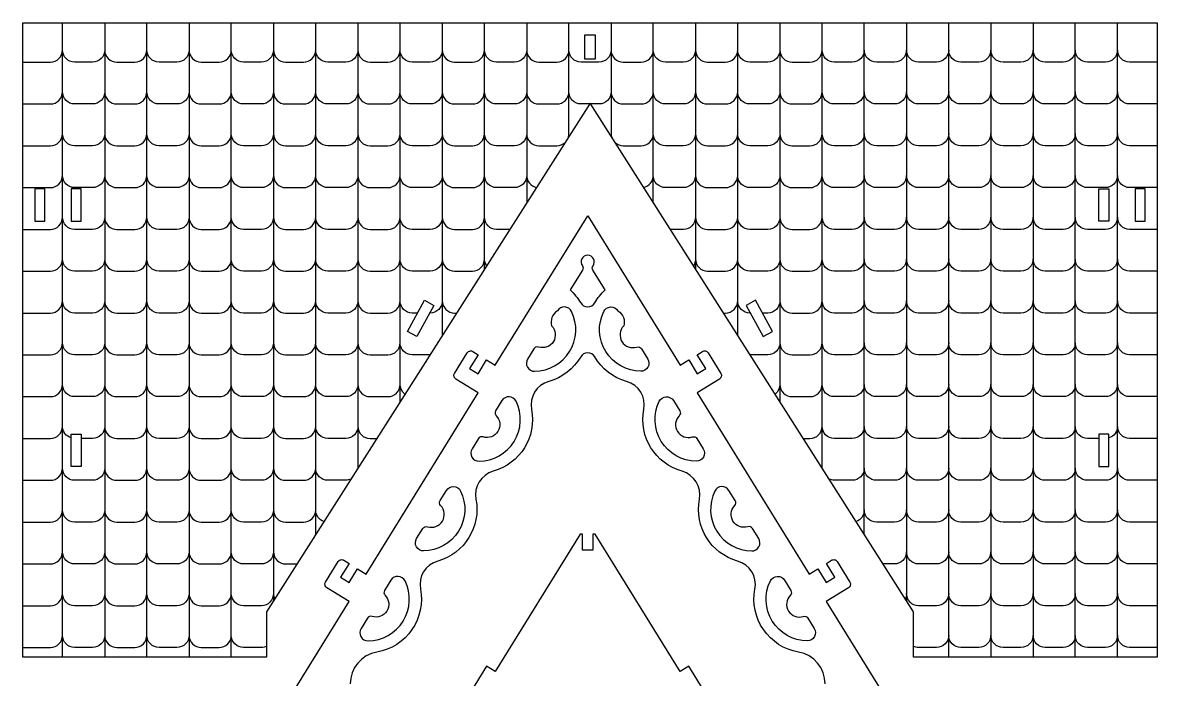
# Model space of a CAD drawing. Extents: x 3552 to 4690, y 1219 to 1952.
# Drawn here: x 3775.8 to 4112.5, y 1504 to 1699.1 of the extents above; entities that cross this region are included whole.
import ezdxf

# ---------------------------------------------------------------- set-up
doc = ezdxf.new("R2010")
doc.units = 0
doc.header["$MEASUREMENT"] = 0
doc.layers.add('LAYER1', color=18, linetype='CONTINUOUS')

msp = doc.modelspace()

# ---------------------------------------------------------------- linework, layer by layer
at = {"layer": 'LAYER1'}
for points in [[(3848.14, 1524.12), (3848.14, 1510.6), (3775.78, 1510.6), (3775.78, 1699.09), (4112.5, 1699.09), (4112.5, 1510.6), (4040.14, 1510.6), (4040.14, 1524.12), (3944.14, 1675.16)], [(3942.64, 1688.24), (3942.64, 1695.44), (3945.64, 1695.44), (3945.64, 1688.24)], [(3779.38, 1640.13), (3782.38, 1640.13), (3782.38, 1649.73), (3779.38, 1649.73)], [(3790.18, 1640.13), (3793.18, 1640.13), (3793.18, 1649.73), (3790.18, 1649.73)], [(4098.1, 1640.13), (4095.1, 1640.13), (4095.1, 1649.73), (4098.1, 1649.73)], [(4105.9, 1640.13), (4108.9, 1640.13), (4108.9, 1649.73), (4105.9, 1649.73)], [(3897.82, 1615.12), (3892.76, 1605.85), (3890.01, 1607.35), (3895.07, 1616.62)], [(3990.46, 1615.12), (3995.52, 1605.85), (3998.27, 1607.35), (3993.21, 1616.62)], [(3793.18, 1567.26), (3790.18, 1567.26), (3790.18, 1576.86), (3793.18, 1576.86)], [(4095.1, 1567.26), (4098.1, 1567.26), (4098.1, 1576.86), (4095.1, 1576.86)]]:
    msp.add_lwpolyline(points, close=True, dxfattribs=at)
for points in [[(3787.59, 1510.6), (3787.59, 1699.09)], [(3800.12, 1699.09), (3800.12, 1510.6)], [(3812.64, 1510.6), (3812.64, 1699.09)], [(3825.16, 1699.09), (3825.16, 1510.6)], [(3837.69, 1510.6), (3837.69, 1699.09)], [(3850.21, 1699.09), (3850.21, 1527.38)], [(3862.73, 1547.08), (3862.73, 1699.09)], [(3875.26, 1699.09), (3875.26, 1566.79)], [(3887.78, 1586.49), (3887.78, 1699.09)], [(3900.31, 1699.09), (3900.31, 1606.19)], [(3912.83, 1625.9), (3912.83, 1699.09)], [(3925.35, 1699.09), (3925.35, 1645.6)], [(3937.88, 1665.31), (3937.88, 1699.09)], [(3950.4, 1699.09), (3950.4, 1665.31)], [(3962.92, 1645.6), (3962.92, 1699.09)], [(3975.45, 1699.09), (3975.45, 1625.9)], [(3987.97, 1606.19), (3987.97, 1699.09)], [(4000.5, 1699.09), (4000.5, 1586.49)], [(4013.02, 1566.79), (4013.02, 1699.09)], [(4025.54, 1547.08), (4025.54, 1699.09)], [(4038.07, 1699.09), (4038.07, 1527.38)], [(4050.59, 1510.6), (4050.59, 1699.09)], [(4063.11, 1699.09), (4063.11, 1510.6)], [(4075.64, 1699.09), (4075.64, 1510.6)], [(4088.16, 1510.6), (4088.16, 1699.09)], [(4100.69, 1510.6), (4100.69, 1699.09)], [(3978.49, 1499.76), (3973.44, 1507.93), (3970.89, 1506.35), (3945.67, 1547.19), (3944.95, 1547.19), (3944.95, 1542.39), (3941.95, 1542.39), (3941.95, 1547.19), (3941.24, 1547.19), (3916.02, 1506.35), (3913.46, 1507.93), (3908.42, 1499.76)]]:
    msp.add_lwpolyline(points, dxfattribs=at)
for points in [[(3775.78, 1687.37), (3783.99, 1687.37, 0.414214), (3787.59, 1690.97)], [(3800.12, 1690.97, -0.414214), (3796.52, 1687.37), (3791.19, 1687.37, -0.414214), (3787.59, 1690.97)], [(3800.12, 1690.97, 0.414214), (3803.72, 1687.37), (3809.04, 1687.37, 0.414214), (3812.64, 1690.97)], [(3825.16, 1690.97, -0.414214), (3821.56, 1687.37), (3816.24, 1687.37, -0.414214), (3812.64, 1690.97)], [(3825.16, 1690.97, 0.414214), (3828.76, 1687.37), (3834.09, 1687.37, 0.414214), (3837.69, 1690.97)], [(3850.21, 1690.97, -0.414214), (3846.61, 1687.37), (3841.29, 1687.37, -0.414214), (3837.69, 1690.97)], [(3850.21, 1690.97, 0.414214), (3853.81, 1687.37), (3859.13, 1687.37, 0.414214), (3862.73, 1690.97)], [(3875.26, 1690.97, -0.414214), (3871.66, 1687.37), (3866.33, 1687.37, -0.414214), (3862.73, 1690.97)], [(3875.26, 1690.97, 0.414214), (3878.86, 1687.37), (3884.18, 1687.37, 0.414214), (3887.78, 1690.97)], [(3900.31, 1690.97, -0.414214), (3896.71, 1687.37), (3891.38, 1687.37, -0.414214), (3887.78, 1690.97)], [(3900.31, 1690.97, 0.414214), (3903.91, 1687.37), (3909.23, 1687.37, 0.414214), (3912.83, 1690.97)], [(3925.35, 1690.97, -0.414214), (3921.75, 1687.37), (3916.43, 1687.37, -0.414214), (3912.83, 1690.97)], [(3925.35, 1690.97, 0.414214), (3928.95, 1687.37), (3934.28, 1687.37, 0.414214), (3937.88, 1690.97)], [(3950.4, 1690.97, -0.414214), (3946.8, 1687.37), (3941.48, 1687.37, -0.414214), (3937.88, 1690.97)], [(3950.4, 1690.97, 0.414214), (3954, 1687.37), (3959.32, 1687.37, 0.414214), (3962.92, 1690.97)], [(3975.45, 1690.97, -0.414214), (3971.85, 1687.37), (3966.52, 1687.37, -0.414214), (3962.92, 1690.97)], [(3975.45, 1690.97, 0.414214), (3979.05, 1687.37), (3984.37, 1687.37, 0.414214), (3987.97, 1690.97)], [(4000.5, 1690.97, -0.414214), (3996.9, 1687.37), (3991.57, 1687.37, -0.414214), (3987.97, 1690.97)], [(4000.5, 1690.97, 0.414214), (4004.1, 1687.37), (4009.42, 1687.37, 0.414214), (4013.02, 1690.97)], [(4025.54, 1690.97, -0.414214), (4021.94, 1687.37), (4016.62, 1687.37, -0.414214), (4013.02, 1690.97)], [(4038.07, 1690.97, -0.414214), (4034.47, 1687.37), (4029.14, 1687.37, -0.414214), (4025.54, 1690.97)], [(4050.59, 1690.97, -0.414214), (4046.99, 1687.37), (4041.67, 1687.37, -0.414214), (4038.07, 1690.97)], [(4063.11, 1690.97, -0.414214), (4059.51, 1687.37), (4054.19, 1687.37, -0.414214), (4050.59, 1690.97)], [(4075.64, 1690.97, -0.414214), (4072.04, 1687.37), (4066.71, 1687.37, -0.414214), (4063.11, 1690.97)], [(4088.16, 1690.97, -0.414214), (4084.56, 1687.37), (4079.24, 1687.37, -0.414214), (4075.64, 1690.97)], [(4100.69, 1690.97, -0.414214), (4097.09, 1687.37), (4091.76, 1687.37, -0.414214), (4088.16, 1690.97)], [(4112.5, 1687.37), (4104.29, 1687.37, -0.414214), (4100.69, 1690.97)], [(3775.78, 1674.95), (3783.99, 1674.95, 0.414214), (3787.59, 1678.55)], [(3800.12, 1678.55, -0.414214), (3796.52, 1674.95), (3791.19, 1674.95, -0.414214), (3787.59, 1678.55)], [(3800.12, 1678.55, 0.414214), (3803.72, 1674.95), (3809.04, 1674.95, 0.414214), (3812.64, 1678.55)], [(3825.16, 1678.55, -0.414214), (3821.56, 1674.95), (3816.24, 1674.95, -0.414214), (3812.64, 1678.55)], [(3825.16, 1678.55, 0.414214), (3828.76, 1674.95), (3834.09, 1674.95, 0.414214), (3837.69, 1678.55)], [(3850.21, 1678.55, -0.414214), (3846.61, 1674.95), (3841.29, 1674.95, -0.414214), (3837.69, 1678.55)], [(3850.21, 1678.55, 0.414214), (3853.81, 1674.95), (3859.13, 1674.95, 0.414214), (3862.73, 1678.55)], [(3875.26, 1678.55, -0.414214), (3871.66, 1674.95), (3866.33, 1674.95, -0.414214), (3862.73, 1678.55)], [(3875.26, 1678.55, 0.414214), (3878.86, 1674.95), (3884.18, 1674.95, 0.414214), (3887.78, 1678.55)], [(3900.31, 1678.55, -0.414214), (3896.71, 1674.95), (3891.38, 1674.95, -0.414214), (3887.78, 1678.55)], [(3900.31, 1678.55, 0.414214), (3903.91, 1674.95), (3909.23, 1674.95, 0.414214), (3912.83, 1678.55)], [(3925.35, 1678.55, -0.414214), (3921.75, 1674.95), (3916.43, 1674.95, -0.414214), (3912.83, 1678.55)], [(3925.35, 1678.55, 0.414214), (3928.95, 1674.95), (3934.28, 1674.95, 0.414214), (3937.88, 1678.55)], [(3944.01, 1674.95), (3941.48, 1674.95, -0.414214), (3937.88, 1678.55)], [(3950.4, 1678.55, -0.414214), (3946.8, 1674.95), (3944.27, 1674.95)], [(3950.4, 1678.55, 0.414214), (3954, 1674.95), (3959.32, 1674.95, 0.414214), (3962.92, 1678.55)], [(3975.45, 1678.55, -0.414214), (3971.85, 1674.95), (3966.52, 1674.95, -0.414214), (3962.92, 1678.55)], [(3975.45, 1678.55, 0.414214), (3979.05, 1674.95), (3984.37, 1674.95, 0.414214), (3987.97, 1678.55)], [(4000.5, 1678.55, -0.414214), (3996.9, 1674.95), (3991.57, 1674.95, -0.414214), (3987.97, 1678.55)], [(4000.5, 1678.55, 0.414214), (4004.1, 1674.95), (4009.42, 1674.95, 0.414214), (4013.02, 1678.55)], [(4025.54, 1678.55, -0.414214), (4021.94, 1674.95), (4016.62, 1674.95, -0.414214), (4013.02, 1678.55)], [(4038.07, 1678.55, -0.414214), (4034.47, 1674.95), (4029.14, 1674.95, -0.414214), (4025.54, 1678.55)], [(4050.59, 1678.55, -0.414214), (4046.99, 1674.95), (4041.67, 1674.95, -0.414214), (4038.07, 1678.55)], [(4063.11, 1678.55, -0.414214), (4059.51, 1674.95), (4054.19, 1674.95, -0.414214), (4050.59, 1678.55)], [(4075.64, 1678.55, -0.414214), (4072.04, 1674.95), (4066.71, 1674.95, -0.414214), (4063.11, 1678.55)], [(4088.16, 1678.55, -0.414214), (4084.56, 1674.95), (4079.24, 1674.95, -0.414214), (4075.64, 1678.55)], [(4100.69, 1678.55, -0.414214), (4097.09, 1674.95), (4091.76, 1674.95, -0.414214), (4088.16, 1678.55)], [(4112.5, 1674.95), (4104.29, 1674.95, -0.414214), (4100.69, 1678.55)], [(3775.78, 1662.53), (3783.99, 1662.53, 0.414214), (3787.59, 1666.13)], [(3800.12, 1666.13, -0.414214), (3796.52, 1662.53), (3791.19, 1662.53, -0.414214), (3787.59, 1666.13)], [(3800.12, 1666.13, 0.414214), (3803.72, 1662.53), (3809.04, 1662.53, 0.414214), (3812.64, 1666.13)], [(3825.16, 1666.13, -0.414214), (3821.56, 1662.53), (3816.24, 1662.53, -0.414214), (3812.64, 1666.13)], [(3825.16, 1666.13, 0.414214), (3828.76, 1662.53), (3834.09, 1662.53, 0.414214), (3837.69, 1666.13)], [(3850.21, 1666.13, -0.414214), (3846.61, 1662.53), (3841.29, 1662.53, -0.414214), (3837.69, 1666.13)], [(3850.21, 1666.13, 0.414214), (3853.81, 1662.53), (3859.13, 1662.53, 0.414214), (3862.73, 1666.13)], [(3875.26, 1666.13, -0.414214), (3871.66, 1662.53), (3866.33, 1662.53, -0.414214), (3862.73, 1666.13)], [(3875.26, 1666.13, 0.414214), (3878.86, 1662.53), (3884.18, 1662.53, 0.414214), (3887.78, 1666.13)], [(3900.31, 1666.13, -0.414214), (3896.71, 1662.53), (3891.38, 1662.53, -0.414214), (3887.78, 1666.13)], [(3900.31, 1666.13, 0.414214), (3903.91, 1662.53), (3909.23, 1662.53, 0.414214), (3912.83, 1666.13)], [(3925.35, 1666.13, -0.414214), (3921.75, 1662.53), (3916.43, 1662.53, -0.414214), (3912.83, 1666.13)], [(3925.35, 1666.13, 0.414214), (3928.95, 1662.53), (3934.28, 1662.53, 0.188396), (3936.72, 1663.48)], [(3937.71, 1665.04, 0.076751), (3937.88, 1666.13)], [(3937.95, 1665.42, -0.049716), (3937.88, 1666.13)], [(3950.4, 1666.13, -0.049716), (3950.33, 1665.42)], [(3950.4, 1666.13, 0.076751), (3950.57, 1665.04)], [(3951.56, 1663.48, 0.188396), (3954, 1662.53), (3959.32, 1662.53, 0.414214), (3962.92, 1666.13)], [(3975.45, 1666.13, -0.414214), (3971.85, 1662.53), (3966.52, 1662.53, -0.414214), (3962.92, 1666.13)], [(3975.45, 1666.13, 0.414214), (3979.05, 1662.53), (3984.37, 1662.53, 0.414214), (3987.97, 1666.13)], [(4000.5, 1666.13, -0.414214), (3996.9, 1662.53), (3991.57, 1662.53, -0.414214), (3987.97, 1666.13)], [(4000.5, 1666.13, 0.414214), (4004.1, 1662.53), (4009.42, 1662.53, 0.414214), (4013.02, 1666.13)], [(4025.54, 1666.13, -0.414214), (4021.94, 1662.53), (4016.62, 1662.53, -0.414214), (4013.02, 1666.13)], [(4038.07, 1666.13, -0.414214), (4034.47, 1662.53), (4029.14, 1662.53, -0.414214), (4025.54, 1666.13)], [(4050.59, 1666.13, -0.414214), (4046.99, 1662.53), (4041.67, 1662.53, -0.414214), (4038.07, 1666.13)], [(4063.11, 1666.13, -0.414214), (4059.51, 1662.53), (4054.19, 1662.53, -0.414214), (4050.59, 1666.13)], [(4075.64, 1666.13, -0.414214), (4072.04, 1662.53), (4066.71, 1662.53, -0.414214), (4063.11, 1666.13)], [(4088.16, 1666.13, -0.414214), (4084.56, 1662.53), (4079.24, 1662.53, -0.414214), (4075.64, 1666.13)], [(4100.69, 1666.13, -0.414214), (4097.09, 1662.53), (4091.76, 1662.53, -0.414214), (4088.16, 1666.13)], [(4112.5, 1662.53), (4104.29, 1662.53, -0.414214), (4100.69, 1666.13)], [(3775.78, 1650.11), (3783.99, 1650.11, 0.414214), (3787.59, 1653.71)], [(3800.12, 1653.71, -0.414214), (3796.52, 1650.11), (3791.19, 1650.11, -0.414214), (3787.59, 1653.71)], [(3800.12, 1653.71, 0.414214), (3803.72, 1650.11), (3809.04, 1650.11, 0.414214), (3812.64, 1653.71)], [(3825.16, 1653.71, -0.414214), (3821.56, 1650.11), (3816.24, 1650.11, -0.414214), (3812.64, 1653.71)], [(3825.16, 1653.71, 0.414214), (3828.76, 1650.11), (3834.09, 1650.11, 0.414214), (3837.69, 1653.71)], [(3850.21, 1653.71, -0.414214), (3846.61, 1650.11), (3841.29, 1650.11, -0.414214), (3837.69, 1653.71)], [(3850.21, 1653.71, 0.414214), (3853.81, 1650.11), (3859.13, 1650.11, 0.414214), (3862.73, 1653.71)], [(3875.26, 1653.71, -0.414214), (3871.66, 1650.11), (3866.33, 1650.11, -0.414214), (3862.73, 1653.71)], [(3875.26, 1653.71, 0.414214), (3878.86, 1650.11), (3884.18, 1650.11, 0.414214), (3887.78, 1653.71)], [(3900.31, 1653.71, -0.414214), (3896.71, 1650.11), (3891.38, 1650.11, -0.414214), (3887.78, 1653.71)], [(3900.31, 1653.71, 0.414214), (3903.91, 1650.11), (3909.23, 1650.11, 0.414214), (3912.83, 1653.71)], [(3925.35, 1653.71, -0.414214), (3921.75, 1650.11), (3916.43, 1650.11, -0.414214), (3912.83, 1653.71)], [(3925.35, 1653.71, 0.358552), (3928.26, 1650.18)], [(3960.02, 1650.18, 0.358552), (3962.92, 1653.71)], [(3975.45, 1653.71, -0.414214), (3971.85, 1650.11), (3966.52, 1650.11, -0.414214), (3962.92, 1653.71)], [(3975.45, 1653.71, 0.414214), (3979.05, 1650.11), (3984.37, 1650.11, 0.414214), (3987.97, 1653.71)], [(4000.5, 1653.71, -0.414214), (3996.9, 1650.11), (3991.57, 1650.11, -0.414214), (3987.97, 1653.71)], [(4000.5, 1653.71, 0.414214), (4004.1, 1650.11), (4009.42, 1650.11, 0.414214), (4013.02, 1653.71)], [(4025.54, 1653.71, -0.414214), (4021.94, 1650.11), (4016.62, 1650.11, -0.414214), (4013.02, 1653.71)], [(4038.07, 1653.71, -0.414214), (4034.47, 1650.11), (4029.14, 1650.11, -0.414214), (4025.54, 1653.71)], [(4050.59, 1653.71, -0.414214), (4046.99, 1650.11), (4041.67, 1650.11, -0.414214), (4038.07, 1653.71)], [(4063.11, 1653.71, -0.414214), (4059.51, 1650.11), (4054.19, 1650.11, -0.414214), (4050.59, 1653.71)], [(4075.64, 1653.71, -0.414214), (4072.04, 1650.11), (4066.71, 1650.11, -0.414214), (4063.11, 1653.71)], [(4088.16, 1653.71, -0.414214), (4084.56, 1650.11), (4079.24, 1650.11, -0.414214), (4075.64, 1653.71)], [(4100.69, 1653.71, -0.414214), (4097.09, 1650.11), (4091.76, 1650.11, -0.414214), (4088.16, 1653.71)], [(4112.5, 1650.11), (4104.29, 1650.11, -0.414214), (4100.69, 1653.71)], [(3775.78, 1637.69), (3783.99, 1637.69, 0.414214), (3787.59, 1641.29)], [(3800.12, 1641.29, -0.414214), (3796.52, 1637.69), (3791.19, 1637.69, -0.414214), (3787.59, 1641.29)], [(3800.12, 1641.29, 0.414214), (3803.72, 1637.69), (3809.04, 1637.69, 0.414214), (3812.64, 1641.29)], [(3825.16, 1641.29, -0.414214), (3821.56, 1637.69), (3816.24, 1637.69, -0.414214), (3812.64, 1641.29)], [(3825.16, 1641.29, 0.414214), (3828.76, 1637.69), (3834.09, 1637.69, 0.414214), (3837.69, 1641.29)], [(3850.21, 1641.29, -0.414214), (3846.61, 1637.69), (3841.29, 1637.69, -0.414214), (3837.69, 1641.29)], [(3848.17, 1487.47), (3872.68, 1527.15), (3866.04, 1531.25, -0.414214), (3865.65, 1532.9), (3869.43, 1539.03, -0.414214), (3871.08, 1539.42), (3872.62, 1538.47), (3870.09, 1534.39), (3872.65, 1532.81), (3875.17, 1536.9), (3877.72, 1535.32), (3910.97, 1589.15), (3904.33, 1593.25, -0.414214), (3903.94, 1594.9), (3907.73, 1601.03, -0.414214), (3909.38, 1601.42), (3910.91, 1600.47), (3908.39, 1596.39), (3910.94, 1594.81), (3913.46, 1598.9), (3916.02, 1597.32), (3943.45, 1641.74), (3970.89, 1597.32), (3973.44, 1598.9), (3975.96, 1594.81), (3978.52, 1596.39), (3975.99, 1600.47), (3977.52, 1601.42, -0.414214), (3979.18, 1601.03), (3982.96, 1594.9, -0.414214), (3982.57, 1593.25), (3975.93, 1589.15), (4009.18, 1535.32), (4011.74, 1536.9), (4014.26, 1532.81), (4016.81, 1534.39), (4014.29, 1538.47), (4015.82, 1539.42, -0.414214), (4017.47, 1539.03), (4021.25, 1532.9, -0.414214), (4020.86, 1531.25), (4014.23, 1527.15), (4038.74, 1487.47, -0.139213)], [(3850.21, 1641.29, 0.414214), (3853.81, 1637.69), (3859.13, 1637.69, 0.414214), (3862.73, 1641.29)], [(3875.26, 1641.29, -0.414214), (3871.66, 1637.69), (3866.33, 1637.69, -0.414214), (3862.73, 1641.29)], [(3875.26, 1641.29, 0.414214), (3878.86, 1637.69), (3884.18, 1637.69, 0.414214), (3887.78, 1641.29)], [(3900.31, 1641.29, -0.414214), (3896.71, 1637.69), (3891.38, 1637.69, -0.414214), (3887.78, 1641.29)], [(3900.31, 1641.29, 0.414214), (3903.91, 1637.69), (3909.23, 1637.69, 0.414214), (3912.83, 1641.29)], [(3920.32, 1637.69), (3916.43, 1637.69, -0.414214), (3912.83, 1641.29)], [(3975.45, 1641.29, -0.414214), (3971.85, 1637.69), (3967.95, 1637.69)], [(3975.45, 1641.29, 0.414214), (3979.05, 1637.69), (3984.37, 1637.69, 0.414214), (3987.97, 1641.29)], [(4000.5, 1641.29, -0.414214), (3996.9, 1637.69), (3991.57, 1637.69, -0.414214), (3987.97, 1641.29)], [(4000.5, 1641.29, 0.414214), (4004.1, 1637.69), (4009.42, 1637.69, 0.414214), (4013.02, 1641.29)], [(4025.54, 1641.29, -0.414214), (4021.94, 1637.69), (4016.62, 1637.69, -0.414214), (4013.02, 1641.29)], [(4038.07, 1641.29, -0.414214), (4034.47, 1637.69), (4029.14, 1637.69, -0.414214), (4025.54, 1641.29)], [(4050.59, 1641.29, -0.414214), (4046.99, 1637.69), (4041.67, 1637.69, -0.414214), (4038.07, 1641.29)], [(4063.11, 1641.29, -0.414214), (4059.51, 1637.69), (4054.19, 1637.69, -0.414214), (4050.59, 1641.29)], [(4075.64, 1641.29, -0.414214), (4072.04, 1637.69), (4066.71, 1637.69, -0.414214), (4063.11, 1641.29)], [(4088.16, 1641.29, -0.414214), (4084.56, 1637.69), (4079.24, 1637.69, -0.414214), (4075.64, 1641.29)], [(4100.69, 1641.29, -0.414214), (4097.09, 1637.69), (4091.76, 1637.69, -0.414214), (4088.16, 1641.29)], [(4112.5, 1637.69), (4104.29, 1637.69, -0.414214), (4100.69, 1641.29)], [(3775.78, 1625.27), (3783.99, 1625.27, 0.414214), (3787.59, 1628.87)], [(3800.12, 1628.87, -0.414214), (3796.52, 1625.27), (3791.19, 1625.27, -0.414214), (3787.59, 1628.87)], [(3800.12, 1628.87, 0.414214), (3803.72, 1625.27), (3809.04, 1625.27, 0.414214), (3812.64, 1628.87)], [(3825.16, 1628.87, -0.414214), (3821.56, 1625.27), (3816.24, 1625.27, -0.414214), (3812.64, 1628.87)], [(3825.16, 1628.87, 0.414214), (3828.76, 1625.27), (3834.09, 1625.27, 0.414214), (3837.69, 1628.87)], [(3850.21, 1628.87, -0.414214), (3846.61, 1625.27), (3841.29, 1625.27, -0.414214), (3837.69, 1628.87)], [(3850.21, 1628.87, 0.414214), (3853.81, 1625.27), (3859.13, 1625.27, 0.414214), (3862.73, 1628.87)], [(3875.26, 1628.87, -0.414214), (3871.66, 1625.27), (3866.33, 1625.27, -0.414214), (3862.73, 1628.87)], [(3875.26, 1628.87, 0.414214), (3878.86, 1625.27), (3884.18, 1625.27, 0.414214), (3887.78, 1628.87)], [(3900.31, 1628.87, -0.414214), (3896.71, 1625.27), (3891.38, 1625.27, -0.414214), (3887.78, 1628.87)], [(3900.31, 1628.87, 0.414214), (3903.91, 1625.27), (3909.23, 1625.27, 0.414214), (3912.83, 1628.87)], [(3913.44, 1626.86, -0.14901), (3912.83, 1628.87)], [(3975.45, 1628.87, -0.14901), (3974.84, 1626.86)], [(3975.45, 1628.87, 0.414214), (3979.05, 1625.27), (3984.37, 1625.27, 0.414214), (3987.97, 1628.87)], [(4000.5, 1628.87, -0.414214), (3996.9, 1625.27), (3991.57, 1625.27, -0.414214), (3987.97, 1628.87)], [(4000.5, 1628.87, 0.414214), (4004.1, 1625.27), (4009.42, 1625.27, 0.414214), (4013.02, 1628.87)], [(4025.54, 1628.87, -0.414214), (4021.94, 1625.27), (4016.62, 1625.27, -0.414214), (4013.02, 1628.87)], [(4038.07, 1628.87, -0.414214), (4034.47, 1625.27), (4029.14, 1625.27, -0.414214), (4025.54, 1628.87)], [(4050.59, 1628.87, -0.414214), (4046.99, 1625.27), (4041.67, 1625.27, -0.414214), (4038.07, 1628.87)], [(4063.11, 1628.87, -0.414214), (4059.51, 1625.27), (4054.19, 1625.27, -0.414214), (4050.59, 1628.87)], [(4075.64, 1628.87, -0.414214), (4072.04, 1625.27), (4066.71, 1625.27, -0.414214), (4063.11, 1628.87)], [(4088.16, 1628.87, -0.414214), (4084.56, 1625.27), (4079.24, 1625.27, -0.414214), (4075.64, 1628.87)], [(4100.69, 1628.87, -0.414214), (4097.09, 1625.27), (4091.76, 1625.27, -0.414214), (4088.16, 1628.87)], [(4112.5, 1625.27), (4104.29, 1625.27, -0.414214), (4100.69, 1628.87)], [(3775.78, 1612.85), (3783.99, 1612.85, 0.414214), (3787.59, 1616.45)], [(3800.12, 1616.45, -0.414214), (3796.52, 1612.85), (3791.19, 1612.85, -0.414214), (3787.59, 1616.45)], [(3800.12, 1616.45, 0.414214), (3803.72, 1612.85), (3809.04, 1612.85, 0.414214), (3812.64, 1616.45)], [(3825.16, 1616.45, -0.414214), (3821.56, 1612.85), (3816.24, 1612.85, -0.414214), (3812.64, 1616.45)], [(3825.16, 1616.45, 0.414214), (3828.76, 1612.85), (3834.09, 1612.85, 0.414214), (3837.69, 1616.45)], [(3850.21, 1616.45, -0.414214), (3846.61, 1612.85), (3841.29, 1612.85, -0.414214), (3837.69, 1616.45)], [(3850.21, 1616.45, 0.414214), (3853.81, 1612.85), (3859.13, 1612.85, 0.414214), (3862.73, 1616.45)], [(3875.26, 1616.45, -0.414214), (3871.66, 1612.85), (3866.33, 1612.85, -0.414214), (3862.73, 1616.45)], [(3875.26, 1616.45, 0.414214), (3878.86, 1612.85), (3884.18, 1612.85, 0.414214), (3887.78, 1616.45)], [(3893.01, 1612.85), (3891.38, 1612.85, -0.414214), (3887.78, 1616.45)], [(3900.31, 1616.45, -0.414214), (3896.71, 1612.85), (3896.57, 1612.85)], [(3900.31, 1616.45, 0.414214), (3903.91, 1612.85), (3904.54, 1612.85)], [(3983.74, 1612.85), (3984.37, 1612.85, 0.414214), (3987.97, 1616.45)], [(3991.7, 1612.85), (3991.57, 1612.85, -0.414214), (3987.97, 1616.45)], [(4000.5, 1616.45, -0.414214), (3996.9, 1612.85), (3995.27, 1612.85)], [(4000.5, 1616.45, 0.414214), (4004.1, 1612.85), (4009.42, 1612.85, 0.414214), (4013.02, 1616.45)], [(4025.54, 1616.45, -0.414214), (4021.94, 1612.85), (4016.62, 1612.85, -0.414214), (4013.02, 1616.45)], [(4038.07, 1616.45, -0.414214), (4034.47, 1612.85), (4029.14, 1612.85, -0.414214), (4025.54, 1616.45)], [(4050.59, 1616.45, -0.414214), (4046.99, 1612.85), (4041.67, 1612.85, -0.414214), (4038.07, 1616.45)], [(4063.11, 1616.45, -0.414214), (4059.51, 1612.85), (4054.19, 1612.85, -0.414214), (4050.59, 1616.45)], [(4075.64, 1616.45, -0.414214), (4072.04, 1612.85), (4066.71, 1612.85, -0.414214), (4063.11, 1616.45)], [(4088.16, 1616.45, -0.414214), (4084.56, 1612.85), (4079.24, 1612.85, -0.414214), (4075.64, 1616.45)], [(4100.69, 1616.45, -0.414214), (4097.09, 1612.85), (4091.76, 1612.85, -0.414214), (4088.16, 1616.45)], [(4112.5, 1612.85), (4104.29, 1612.85, -0.414214), (4100.69, 1616.45)], [(3775.78, 1600.43), (3783.99, 1600.43, 0.414214), (3787.59, 1604.03)], [(3800.12, 1604.03, -0.414214), (3796.52, 1600.43), (3791.19, 1600.43, -0.414214), (3787.59, 1604.03)], [(3800.12, 1604.03, 0.414214), (3803.72, 1600.43), (3809.04, 1600.43, 0.414214), (3812.64, 1604.03)], [(3825.16, 1604.03, -0.414214), (3821.56, 1600.43), (3816.24, 1600.43, -0.414214), (3812.64, 1604.03)], [(3825.16, 1604.03, 0.414214), (3828.76, 1600.43), (3834.09, 1600.43, 0.414214), (3837.69, 1604.03)], [(3850.21, 1604.03, -0.414214), (3846.61, 1600.43), (3841.29, 1600.43, -0.414214), (3837.69, 1604.03)], [(3850.21, 1604.03, 0.414214), (3853.81, 1600.43), (3859.13, 1600.43, 0.414214), (3862.73, 1604.03)], [(3875.26, 1604.03, -0.414214), (3871.66, 1600.43), (3866.33, 1600.43, -0.414214), (3862.73, 1604.03)], [(3875.26, 1604.03, 0.414214), (3878.86, 1600.43), (3884.18, 1600.43, 0.414214), (3887.78, 1604.03)], [(3896.64, 1600.43), (3891.38, 1600.43, -0.414214), (3887.78, 1604.03)], [(4000.5, 1604.03, -0.414214), (3996.9, 1600.43), (3991.64, 1600.43)], [(4000.5, 1604.03, 0.414214), (4004.1, 1600.43), (4009.42, 1600.43, 0.414214), (4013.02, 1604.03)], [(4025.54, 1604.03, -0.414214), (4021.94, 1600.43), (4016.62, 1600.43, -0.414214), (4013.02, 1604.03)], [(4038.07, 1604.03, -0.414214), (4034.47, 1600.43), (4029.14, 1600.43, -0.414214), (4025.54, 1604.03)], [(4050.59, 1604.03, -0.414214), (4046.99, 1600.43), (4041.67, 1600.43, -0.414214), (4038.07, 1604.03)], [(4063.11, 1604.03, -0.414214), (4059.51, 1600.43), (4054.19, 1600.43, -0.414214), (4050.59, 1604.03)], [(4075.64, 1604.03, -0.414214), (4072.04, 1600.43), (4066.71, 1600.43, -0.414214), (4063.11, 1604.03)], [(4088.16, 1604.03, -0.414214), (4084.56, 1600.43), (4079.24, 1600.43, -0.414214), (4075.64, 1604.03)], [(4100.69, 1604.03, -0.414214), (4097.09, 1600.43), (4091.76, 1600.43, -0.414214), (4088.16, 1604.03)], [(4112.5, 1600.43), (4104.29, 1600.43, -0.414214), (4100.69, 1604.03)], [(4013.93, 1502.69, 0.364346), (4005.99, 1512.14, -0.419429), (3993.08, 1530.87, 0.390324), (3987.96, 1539.17, -0.390324), (3976.61, 1557.54, 0.390324), (3971.48, 1565.84, -0.390324), (3960.13, 1584.22, 0.390324), (3955.01, 1592.52, -0.195222), (3945.53, 1599.86, 0.575498), (3941.38, 1599.86, -0.195222), (3931.9, 1592.52, 0.390324), (3926.77, 1584.22, -0.390324), (3915.42, 1565.84, 0.390324), (3910.29, 1557.54, -0.390324), (3898.95, 1539.17, 0.390324), (3893.82, 1530.87, -0.419429), (3880.92, 1512.14, 0.364346), (3872.97, 1502.69)], [(3775.78, 1588.01), (3783.99, 1588.01, 0.414214), (3787.59, 1591.61)], [(3800.12, 1591.61, -0.414214), (3796.52, 1588.01), (3791.19, 1588.01, -0.414214), (3787.59, 1591.61)], [(3800.12, 1591.61, 0.414214), (3803.72, 1588.01), (3809.04, 1588.01, 0.414214), (3812.64, 1591.61)], [(3825.16, 1591.61, -0.414214), (3821.56, 1588.01), (3816.24, 1588.01, -0.414214), (3812.64, 1591.61)], [(3825.16, 1591.61, 0.414214), (3828.76, 1588.01), (3834.09, 1588.01, 0.414214), (3837.69, 1591.61)], [(3850.21, 1591.61, -0.414214), (3846.61, 1588.01), (3841.29, 1588.01, -0.414214), (3837.69, 1591.61)], [(3850.21, 1591.61, 0.414214), (3853.81, 1588.01), (3859.13, 1588.01, 0.414214), (3862.73, 1591.61)], [(3875.26, 1591.61, -0.414214), (3871.66, 1588.01), (3866.33, 1588.01, -0.414214), (3862.73, 1591.61)], [(3875.26, 1591.61, 0.414214), (3878.86, 1588.01), (3884.18, 1588.01, 0.414214), (3887.78, 1591.61)], [(3889.21, 1588.74, -0.235041), (3887.78, 1591.61)], [(4000.5, 1591.61, -0.235041), (3999.07, 1588.74)], [(4000.5, 1591.61, 0.414214), (4004.1, 1588.01), (4009.42, 1588.01, 0.414214), (4013.02, 1591.61)], [(4025.54, 1591.61, -0.414214), (4021.94, 1588.01), (4016.62, 1588.01, -0.414214), (4013.02, 1591.61)], [(4038.07, 1591.61, -0.414214), (4034.47, 1588.01), (4029.14, 1588.01, -0.414214), (4025.54, 1591.61)], [(4050.59, 1591.61, -0.414214), (4046.99, 1588.01), (4041.67, 1588.01, -0.414214), (4038.07, 1591.61)], [(4063.11, 1591.61, -0.414214), (4059.51, 1588.01), (4054.19, 1588.01, -0.414214), (4050.59, 1591.61)], [(4075.64, 1591.61, -0.414214), (4072.04, 1588.01), (4066.71, 1588.01, -0.414214), (4063.11, 1591.61)], [(4088.16, 1591.61, -0.414214), (4084.56, 1588.01), (4079.24, 1588.01, -0.414214), (4075.64, 1591.61)], [(4100.69, 1591.61, -0.414214), (4097.09, 1588.01), (4091.76, 1588.01, -0.414214), (4088.16, 1591.61)], [(4112.5, 1588.01), (4104.29, 1588.01, -0.414214), (4100.69, 1591.61)], [(3775.78, 1575.59), (3783.99, 1575.59, 0.414214), (3787.59, 1579.19)], [(3790.18, 1575.73, -0.332931), (3787.59, 1579.19)], [(3800.12, 1579.19, -0.414214), (3796.52, 1575.59), (3793.18, 1575.59)], [(3800.12, 1579.19, 0.414214), (3803.72, 1575.59), (3809.04, 1575.59, 0.414214), (3812.64, 1579.19)], [(3825.16, 1579.19, -0.414214), (3821.56, 1575.59), (3816.24, 1575.59, -0.414214), (3812.64, 1579.19)], [(3825.16, 1579.19, 0.414214), (3828.76, 1575.59), (3834.09, 1575.59, 0.414214), (3837.69, 1579.19)], [(3850.21, 1579.19, -0.414214), (3846.61, 1575.59), (3841.29, 1575.59, -0.414214), (3837.69, 1579.19)], [(3850.21, 1579.19, 0.414214), (3853.81, 1575.59), (3859.13, 1575.59, 0.414214), (3862.73, 1579.19)], [(3875.26, 1579.19, -0.414214), (3871.66, 1575.59), (3866.33, 1575.59, -0.414214), (3862.73, 1579.19)], [(3875.26, 1579.19, 0.414214), (3878.86, 1575.59), (3880.85, 1575.59)], [(4007.42, 1575.59), (4009.42, 1575.59, 0.414214), (4013.02, 1579.19)], [(4025.54, 1579.19, -0.414214), (4021.94, 1575.59), (4016.62, 1575.59, -0.414214), (4013.02, 1579.19)], [(4038.07, 1579.19, -0.414214), (4034.47, 1575.59), (4029.14, 1575.59, -0.414214), (4025.54, 1579.19)], [(4050.59, 1579.19, -0.414214), (4046.99, 1575.59), (4041.67, 1575.59, -0.414214), (4038.07, 1579.19)], [(4063.11, 1579.19, -0.414214), (4059.51, 1575.59), (4054.19, 1575.59, -0.414214), (4050.59, 1579.19)], [(4075.64, 1579.19, -0.414214), (4072.04, 1575.59), (4066.71, 1575.59, -0.414214), (4063.11, 1579.19)], [(4088.16, 1579.19, -0.414214), (4084.56, 1575.59), (4079.24, 1575.59, -0.414214), (4075.64, 1579.19)], [(4095.1, 1575.59), (4091.76, 1575.59, -0.414214), (4088.16, 1579.19)], [(4100.69, 1579.19, -0.332931), (4098.1, 1575.73)], [(4112.5, 1575.59), (4104.29, 1575.59, -0.414214), (4100.69, 1579.19)], [(3775.78, 1563.17), (3783.99, 1563.17, 0.414214), (3787.59, 1566.77)], [(3800.12, 1566.77, -0.414214), (3796.52, 1563.17), (3791.19, 1563.17, -0.414214), (3787.59, 1566.77)], [(3800.12, 1566.77, 0.414214), (3803.72, 1563.17), (3809.04, 1563.17, 0.414214), (3812.64, 1566.77)], [(3825.16, 1566.77, -0.414214), (3821.56, 1563.17), (3816.24, 1563.17, -0.414214), (3812.64, 1566.77)], [(3825.16, 1566.77, 0.414214), (3828.76, 1563.17), (3834.09, 1563.17, 0.414214), (3837.69, 1566.77)], [(3850.21, 1566.77, -0.414214), (3846.61, 1563.17), (3841.29, 1563.17, -0.414214), (3837.69, 1566.77)], [(3850.21, 1566.77, 0.414214), (3853.81, 1563.17), (3859.13, 1563.17, 0.414214), (3862.73, 1566.77)], [(3873.17, 1563.5, -0.108933), (3871.66, 1563.17), (3866.33, 1563.17, -0.414214), (3862.73, 1566.77)], [(4025.54, 1566.77, -0.414214), (4021.94, 1563.17), (4016.62, 1563.17, -0.108933), (4015.11, 1563.5)], [(4038.07, 1566.77, -0.414214), (4034.47, 1563.17), (4029.14, 1563.17, -0.414214), (4025.54, 1566.77)], [(4050.59, 1566.77, -0.414214), (4046.99, 1563.17), (4041.67, 1563.17, -0.414214), (4038.07, 1566.77)], [(4063.11, 1566.77, -0.414214), (4059.51, 1563.17), (4054.19, 1563.17, -0.414214), (4050.59, 1566.77)], [(4075.64, 1566.77, -0.414214), (4072.04, 1563.17), (4066.71, 1563.17, -0.414214), (4063.11, 1566.77)], [(4088.16, 1566.77, -0.414214), (4084.56, 1563.17), (4079.24, 1563.17, -0.414214), (4075.64, 1566.77)], [(4100.69, 1566.77, -0.414214), (4097.09, 1563.17), (4091.76, 1563.17, -0.414214), (4088.16, 1566.77)], [(4112.5, 1563.17), (4104.29, 1563.17, -0.414214), (4100.69, 1566.77)], [(3775.78, 1550.75), (3783.99, 1550.75, 0.414214), (3787.59, 1554.35)], [(3800.12, 1554.35, -0.414214), (3796.52, 1550.75), (3791.19, 1550.75, -0.414214), (3787.59, 1554.35)], [(3800.12, 1554.35, 0.414214), (3803.72, 1550.75), (3809.04, 1550.75, 0.414214), (3812.64, 1554.35)], [(3825.16, 1554.35, -0.414214), (3821.56, 1550.75), (3816.24, 1550.75, -0.414214), (3812.64, 1554.35)], [(3825.16, 1554.35, 0.414214), (3828.76, 1550.75), (3834.09, 1550.75, 0.414214), (3837.69, 1554.35)], [(3850.21, 1554.35, -0.414214), (3846.61, 1550.75), (3841.29, 1550.75, -0.414214), (3837.69, 1554.35)], [(3850.21, 1554.35, 0.414214), (3853.81, 1550.75), (3859.13, 1550.75, 0.414214), (3862.73, 1554.35)], [(3865.19, 1550.94, -0.321983), (3862.73, 1554.35)], [(4025.54, 1554.35, -0.321983), (4023.09, 1550.94)], [(4038.07, 1554.35, -0.414214), (4034.47, 1550.75), (4029.14, 1550.75, -0.414214), (4025.54, 1554.35)], [(4050.59, 1554.35, -0.414214), (4046.99, 1550.75), (4041.67, 1550.75, -0.414214), (4038.07, 1554.35)], [(4063.11, 1554.35, -0.414214), (4059.51, 1550.75), (4054.19, 1550.75, -0.414214), (4050.59, 1554.35)], [(4075.64, 1554.35, -0.414214), (4072.04, 1550.75), (4066.71, 1550.75, -0.414214), (4063.11, 1554.35)], [(4088.16, 1554.35, -0.414214), (4084.56, 1550.75), (4079.24, 1550.75, -0.414214), (4075.64, 1554.35)], [(4100.69, 1554.35, -0.414214), (4097.09, 1550.75), (4091.76, 1550.75, -0.414214), (4088.16, 1554.35)], [(4112.5, 1550.75), (4104.29, 1550.75, -0.414214), (4100.69, 1554.35)], [(3775.78, 1538.33), (3783.99, 1538.33, 0.414214), (3787.59, 1541.93)], [(3800.12, 1541.93, -0.414214), (3796.52, 1538.33), (3791.19, 1538.33, -0.414214), (3787.59, 1541.93)], [(3800.12, 1541.93, 0.414214), (3803.72, 1538.33), (3809.04, 1538.33, 0.414214), (3812.64, 1541.93)], [(3825.16, 1541.93, -0.414214), (3821.56, 1538.33), (3816.24, 1538.33, -0.414214), (3812.64, 1541.93)], [(3825.16, 1541.93, 0.414214), (3828.76, 1538.33), (3834.09, 1538.33, 0.414214), (3837.69, 1541.93)], [(3850.21, 1541.93, -0.414214), (3846.61, 1538.33), (3841.29, 1538.33, -0.414214), (3837.69, 1541.93)], [(3850.21, 1541.93, 0.414214), (3853.81, 1538.33), (3857.17, 1538.33)], [(4038.07, 1541.93, -0.414214), (4034.47, 1538.33), (4031.11, 1538.33)], [(4050.59, 1541.93, -0.414214), (4046.99, 1538.33), (4041.67, 1538.33, -0.414214), (4038.07, 1541.93)], [(4063.11, 1541.93, -0.414214), (4059.51, 1538.33), (4054.19, 1538.33, -0.414214), (4050.59, 1541.93)], [(4075.64, 1541.93, -0.414214), (4072.04, 1538.33), (4066.71, 1538.33, -0.414214), (4063.11, 1541.93)], [(4088.16, 1541.93, -0.414214), (4084.56, 1538.33), (4079.24, 1538.33, -0.414214), (4075.64, 1541.93)], [(4100.69, 1541.93, -0.414214), (4097.09, 1538.33), (4091.76, 1538.33, -0.414214), (4088.16, 1541.93)], [(4112.5, 1538.33), (4104.29, 1538.33, -0.414214), (4100.69, 1541.93)], [(3775.78, 1525.91), (3783.99, 1525.91, 0.414214), (3787.59, 1529.51)], [(3800.12, 1529.51, -0.414214), (3796.52, 1525.91), (3791.19, 1525.91, -0.414214), (3787.59, 1529.51)], [(3800.12, 1529.51, 0.414214), (3803.72, 1525.91), (3809.04, 1525.91, 0.414214), (3812.64, 1529.51)], [(3825.16, 1529.51, -0.414214), (3821.56, 1525.91), (3816.24, 1525.91, -0.414214), (3812.64, 1529.51)], [(3825.16, 1529.51, 0.414214), (3828.76, 1525.91), (3834.09, 1525.91, 0.414214), (3837.69, 1529.51)], [(3850.21, 1529.51, -0.414214), (3846.61, 1525.91), (3841.29, 1525.91, -0.414214), (3837.69, 1529.51)], [(3850.21, 1529.51, 0.113111), (3850.57, 1527.94)], [(4038.07, 1529.51, -0.113111), (4037.71, 1527.94)], [(4050.59, 1529.51, -0.414214), (4046.99, 1525.91), (4041.67, 1525.91, -0.414214), (4038.07, 1529.51)], [(4063.11, 1529.51, -0.414214), (4059.51, 1525.91), (4054.19, 1525.91, -0.414214), (4050.59, 1529.51)], [(4075.64, 1529.51, -0.414214), (4072.04, 1525.91), (4066.71, 1525.91, -0.414214), (4063.11, 1529.51)], [(4088.16, 1529.51, -0.414214), (4084.56, 1525.91), (4079.24, 1525.91, -0.414214), (4075.64, 1529.51)], [(4100.69, 1529.51, -0.414214), (4097.09, 1525.91), (4091.76, 1525.91, -0.414214), (4088.16, 1529.51)], [(4112.5, 1525.91), (4104.29, 1525.91, -0.414214), (4100.69, 1529.51)], [(3775.78, 1513.49), (3783.99, 1513.49, 0.414214), (3787.59, 1517.09)], [(3800.12, 1517.09, -0.414214), (3796.52, 1513.49), (3791.19, 1513.49, -0.414214), (3787.59, 1517.09)], [(3800.12, 1517.09, 0.414214), (3803.72, 1513.49), (3809.04, 1513.49, 0.414214), (3812.64, 1517.09)], [(3825.16, 1517.09, -0.414214), (3821.56, 1513.49), (3816.24, 1513.49, -0.414214), (3812.64, 1517.09)], [(3825.16, 1517.09, 0.414214), (3828.76, 1513.49), (3834.09, 1513.49, 0.414214), (3837.69, 1517.09)], [(3848.14, 1513.83, -0.110043), (3846.61, 1513.49), (3841.29, 1513.49, -0.414214), (3837.69, 1517.09)], [(4050.59, 1517.09, -0.414214), (4046.99, 1513.49), (4041.67, 1513.49, -0.110043), (4040.14, 1513.83)], [(4063.11, 1517.09, -0.414214), (4059.51, 1513.49), (4054.19, 1513.49, -0.414214), (4050.59, 1517.09)], [(4075.64, 1517.09, -0.414214), (4072.04, 1513.49), (4066.71, 1513.49, -0.414214), (4063.11, 1517.09)], [(4088.16, 1517.09, -0.414214), (4084.56, 1513.49), (4079.24, 1513.49, -0.414214), (4075.64, 1517.09)], [(4100.69, 1517.09, -0.414214), (4097.09, 1513.49), (4091.76, 1513.49, -0.414214), (4088.16, 1517.09)], [(4112.5, 1513.49), (4104.29, 1513.49, -0.414214), (4100.69, 1517.09)]]:
    msp.add_lwpolyline(points, format="xyb", dxfattribs=at)
for points in [[(3941.38, 1615.87, 0.575498), (3945.53, 1615.87, -0.077363), (3948.61, 1619.69), (3944.98, 1625.56, -0.303894), (3945.03, 1626.9, 0.612281), (3943.45, 1629.99, 0.612281), (3941.87, 1626.9, -0.303894), (3941.92, 1625.56), (3938.29, 1619.69, -0.077363)], [(3925.63, 1599.19, 0.589932), (3927.69, 1595.53, 0.55259), (3938.67, 1613.3, 0.589932), (3934.48, 1613.51, 0.344768), (3932.76, 1609, -0.782555), (3928.89, 1602.74, 0.344768), (3927.51, 1602.23)], [(3961.27, 1599.19, -0.589932), (3959.21, 1595.53, -0.55259), (3948.23, 1613.3, -0.589932), (3952.43, 1613.51, -0.344768), (3954.14, 1609, 0.782555), (3958.01, 1602.74, -0.344768), (3959.4, 1602.23)], [(3911.03, 1575.55), (3909.16, 1572.51, 0.589932), (3911.22, 1568.85, 0.55259), (3922.2, 1586.63, 0.589932), (3918, 1586.83), (3916.12, 1583.8, 0.344768), (3916.29, 1582.33, -0.782555), (3912.42, 1576.06, 0.344768)], [(3975.87, 1575.55), (3977.75, 1572.51, -0.589932), (3975.69, 1568.85, -0.55259), (3964.71, 1586.63, -0.589932), (3968.9, 1586.83), (3970.78, 1583.8, -0.344768), (3970.62, 1582.33, 0.782555), (3974.48, 1576.06, -0.344768)], [(3894.56, 1548.88, -0.344768), (3895.94, 1549.39, 0.782555), (3899.81, 1555.65, -0.344768), (3899.65, 1557.12), (3901.53, 1560.16, -0.589932), (3905.72, 1559.96, -0.55259), (3894.74, 1542.18, -0.589932), (3892.68, 1545.84)], [(3992.35, 1548.88, 0.344768), (3990.96, 1549.39, -0.782555), (3987.09, 1555.65, 0.344768), (3987.26, 1557.12), (3985.38, 1560.16, 0.589932), (3981.18, 1559.96, 0.55259), (3992.16, 1542.18, 0.589932), (3994.22, 1545.84)], [(3878.08, 1522.2), (3876.2, 1519.17, 0.589932), (3878.27, 1515.5, 0.55259), (3889.25, 1533.28, 0.589932), (3885.05, 1533.49), (3883.17, 1530.45, 0.344768), (3883.34, 1528.98, -0.782555), (3879.47, 1522.72, 0.344768)], [(4008.82, 1522.2), (4010.7, 1519.17, -0.589932), (4008.64, 1515.5, -0.55259), (3997.66, 1533.28, -0.589932), (4001.85, 1533.49), (4003.73, 1530.45, -0.344768), (4003.57, 1528.98, 0.782555), (4007.44, 1522.72, -0.344768)]]:
    msp.add_lwpolyline(points, format="xyb", close=True, dxfattribs=at)

doc.saveas('drawing.dxf')
